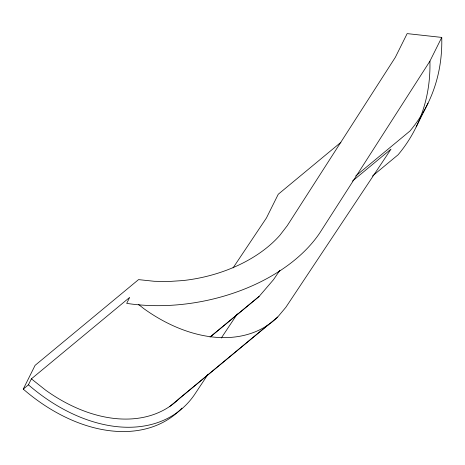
<?xml version="1.0" encoding="UTF-8"?>
<svg xmlns="http://www.w3.org/2000/svg" width="465" height="465" viewBox="0 0 465 465"><rect width="100%" height="100%" fill="white"/><g stroke="black" fill="none" stroke-linecap="round" stroke-linejoin="round"><path stroke-width="0.7" d="M181.925 408.119A152.119 104.41 50.3 0 1 23.25 389.112L35.09 365.362L138.541 279.622L154.229 281.284L168.394 281.528L182.797 280.575A115.093 73.046 -10.8 0 0 279.907 235.249L287.248 225.699L395.314 57.358L407.154 33.614L441.75 37.415A275.187 191.504 26.5 0 1 422.813 112.89M23.25 389.112L28.423 384.822L31.399 378.853L129.677 297.402L126.701 303.372A152.119 96.546 -10.8 0 0 320.036 232.558L429.91 61.165L441.75 37.415M416.204 126.893L428.044 103.149M233.058 267.904L266.422 217.992L278.262 194.242L340.892 142.337M221.305 338.026L237.353 313.875M207.867 374.552L194.213 395.087A152.119 104.41 50.3 0 1 28.423 384.822M279.913 270.241L273.496 279.686L259.121 296.432L210.471 336.753M31.399 378.853L45.663 390.182A142.865 98.057 50.3 0 0 179.438 398.47L277.715 317.014L285.87 307.278L391.019 149.12L352.487 181.054M355.702 175.985L409.944 131.031A275.187 191.504 26.5 0 0 422.098 114.076M372.419 176.066L398.104 154.775A275.187 191.504 26.5 0 0 429.91 61.165M210.017 337.102L259.121 296.432M169.847 406.381L268.125 324.93M138.401 304.348L143.941 308.731A142.865 98.057 50.3 0 0 277.715 317.014"/></g></svg>
